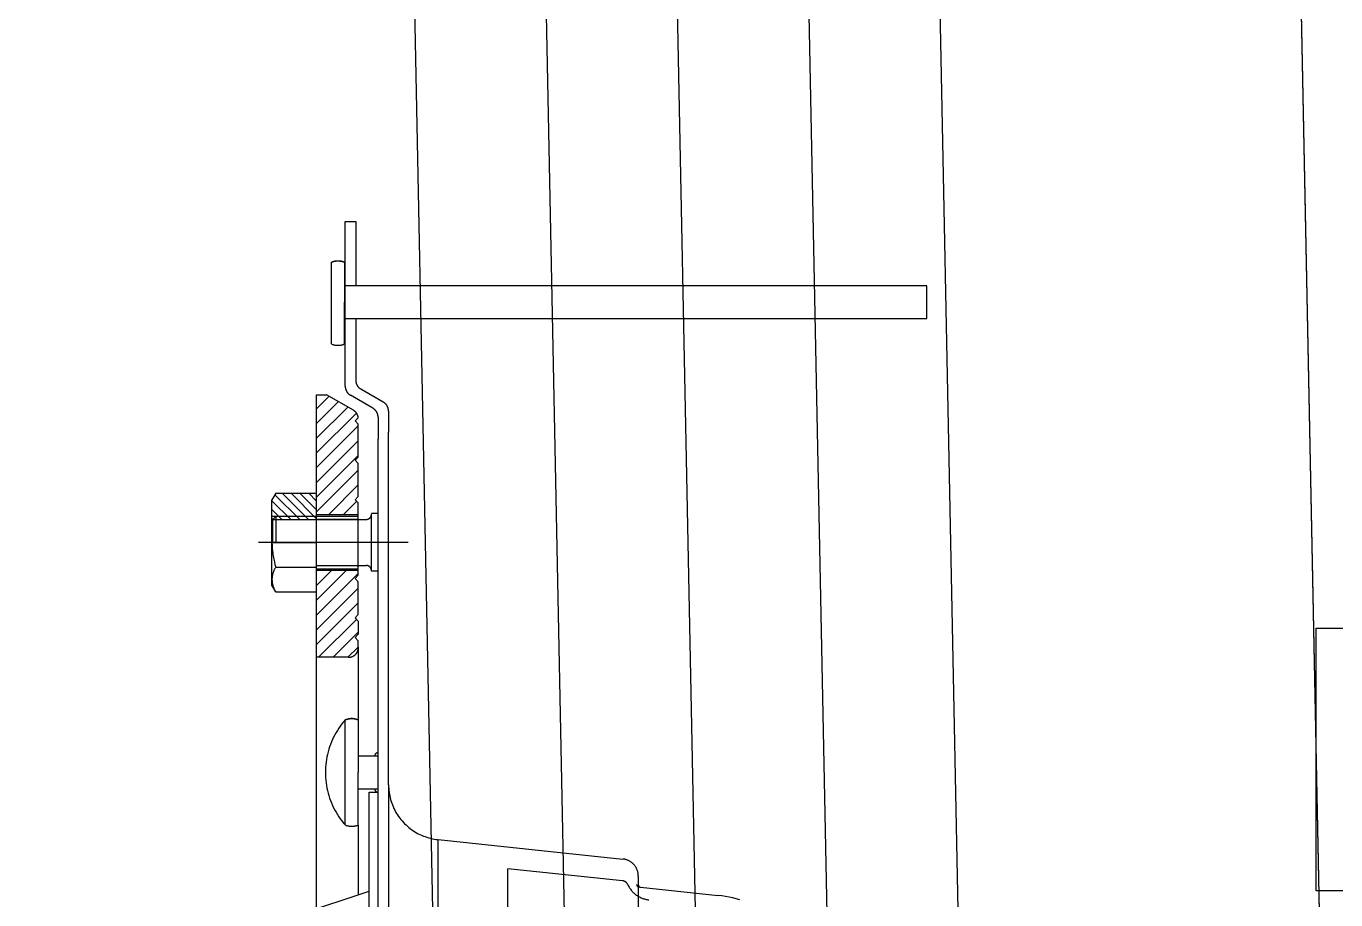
# Model space of a CAD drawing. Header units: centimetres. Extents: x 26569 to 160723, y -3143 to 14565.
# Drawn here: x 45813.77 to 45823.74, y 3231.83 to 3238.48 of the extents above; entities that cross this region are included whole.
import ezdxf

# ---------------------------------------------------------------- set-up
doc = ezdxf.new("R2010")
doc.units = ezdxf.units.CM
doc.header["$LTSCALE"] = 100
for name, color, linetype in [('A-ELEV-01', 255, 'Continuous'), ('A-WALL-INSL', 249, 'Continuous'), ('A-WALL-SNWPNL', 200, 'Continuous'), ('K_TRAPEZ ÇATI', 114, 'Continuous'), ('M-PIPE', 235, 'Continuous'), ('S-STEL', 3, 'Continuous')]:
    doc.layers.add(name, color=color, linetype=linetype)
doc.linetypes.add('BATTING', pattern='A,0.00254,-2.54,[134,ltypeshp.shx,S=2.54,R=0,X=-2.54,Y=0],-5.08,[134,ltypeshp.shx,S=2.54,R=180,X=2.54,Y=0],-2.54', length=10.16254)

# ---------------------------------------------------------------- blocks, each defined once
blk = doc.blocks.new('SYPHONKES')
at = {"linetype": 'ByBlock', "lineweight": -2}
for points in [[(12.99, 13.415), (11.259, 18.634)], [(18.307, 12.818), (18.307, 15.097)], [(17.556, 14.833), (17.657, 14.891)], [(17.932, 14.833), (17.922, 14.839), (17.912, 14.845), (17.902, 14.85), (17.892, 14.856), (17.882, 14.861), (17.872, 14.865), (17.861, 14.869), (17.85, 14.873), (17.839, 14.877), (17.828, 14.88), (17.817, 14.882), (17.806, 14.885), (17.795, 14.887), (17.784, 14.888), (17.772, 14.889), (17.761, 14.89), (17.75, 14.891), (17.738, 14.891), (17.727, 14.89), (17.715, 14.889), (17.704, 14.888), (17.693, 14.887), (17.682, 14.885), (17.67, 14.882), (17.659, 14.88), (17.648, 14.877), (17.638, 14.873), (17.627, 14.869), (17.616, 14.865), (17.606, 14.861), (17.595, 14.856), (17.585, 14.85), (17.575, 14.845), (17.566, 14.839), (17.556, 14.833)], [(17.556, 14.833), (17.556, 14.211)], [(17.657, 14.891), (18.957, 14.891)], [(18.307, 14.891), (18.264, 14.89), (18.222, 14.888), (18.18, 14.884), (18.138, 14.879), (18.096, 14.873), (18.054, 14.865), (18.013, 14.855), (17.972, 14.845), (17.932, 14.833)], [(17.932, 14.833), (17.932, 14.211)], [(18.307, 14.876), (18.657, 14.876)], [(18.307, 14.876), (18.307, 14.211)], [(18.307, 14.826), (18.707, 14.826)], [(18.657, 14.873), (18.674, 14.891)], [(18.657, 14.891), (18.657, 13.456)], [(18.657, 14.604), (18.943, 14.891)], [(18.657, 14.739), (18.809, 14.891)], [(18.657, 14.876), (18.707, 14.826)], [(18.657, 14.469), (19.034, 14.846)], [(18.707, 14.891), (18.707, 13.576)], [(19.057, 14.833), (18.957, 14.891)], [(19.057, 14.833), (19.057, 14.211)], [(18.657, 14.334), (19.057, 14.735)], [(18.668, 14.211), (19.057, 14.6)], [(18.802, 14.211), (19.057, 14.466)], [(12.723, 14.211), (16.557, 14.211)], [(16.557, 13.726), (16.557, 14.211)], [(16.557, 14.211), (20.557, 14.211)], [(17.135, 13.603), (16.557, 14.182)], [(17.387, 13.576), (16.752, 14.211)], [(17.612, 13.576), (16.977, 14.211)], [(17.836, 13.576), (17.201, 14.211)], [(17.882, 13.755), (17.426, 14.211)], [(17.882, 13.979), (17.65, 14.211)], [(17.882, 14.204), (17.875, 14.211)], [(17.882, 14.211), (17.882, 13.576)], [(17.907, 14.211), (17.907, 13.576)], [(17.957, 14.211), (17.957, 13.456)], [(18.657, 13.576), (18.657, 14.211)], [(18.732, 14.211), (18.732, 13.576)], [(19.408, 13.576), (18.773, 14.211)], [(18.937, 14.211), (19.057, 14.331)], [(19.632, 13.576), (18.997, 14.211)], [(19.857, 13.576), (19.222, 14.211)], [(20.081, 13.576), (19.446, 14.211)], [(20.278, 13.604), (19.671, 14.211)], [(20.37, 13.736), (19.895, 14.211)], [(20.452, 13.879), (20.12, 14.211)], [(20.534, 14.021), (20.344, 14.211)], [(20.557, 14.211), (20.557, 14.061)], [(14.803, 14.076), (14.763, 14.075), (14.724, 14.074), (14.684, 14.071), (14.645, 14.066), (14.605, 14.061), (14.566, 14.054), (14.527, 14.045), (14.489, 14.036), (14.45, 14.025), (14.413, 14.013), (14.375, 14), (14.338, 13.985), (14.302, 13.969), (14.266, 13.952), (14.231, 13.934), (14.196, 13.915), (14.162, 13.894), (14.129, 13.873), (14.096, 13.85), (14.064, 13.826), (14.033, 13.801), (14.003, 13.776)], [(15.603, 13.776), (15.573, 13.801), (15.542, 13.826), (15.51, 13.85), (15.477, 13.873), (15.444, 13.894), (15.41, 13.915), (15.375, 13.934), (15.34, 13.952), (15.304, 13.969), (15.268, 13.985), (15.231, 14), (15.193, 14.013), (15.156, 14.025), (15.117, 14.036), (15.079, 14.045), (15.04, 14.054), (15.001, 14.061), (14.961, 14.066), (14.922, 14.071), (14.882, 14.074), (14.843, 14.075), (14.803, 14.076)], [(19.183, 13.576), (18.732, 14.027)], [(20.32, 13.651), (20.557, 14.061)], [(21.33, 13.986), (21.326, 13.977), (21.323, 13.969), (21.321, 13.96), (21.318, 13.952), (21.316, 13.943), (21.314, 13.934), (21.313, 13.926), (21.311, 13.917), (21.311, 13.908), (21.31, 13.899), (21.31, 13.89), (21.31, 13.881), (21.31, 13.872), (21.311, 13.863), (21.311, 13.854), (21.313, 13.846), (21.314, 13.837), (21.316, 13.828), (21.318, 13.819), (21.321, 13.811), (21.323, 13.802), (21.326, 13.794), (21.33, 13.786)], [(21.33, 13.986), (22.574, 13.986)], [(22.571, 13.786), (22.574, 13.794), (22.577, 13.802), (22.58, 13.811), (22.582, 13.819), (22.584, 13.828), (22.586, 13.837), (22.588, 13.846), (22.589, 13.854), (22.59, 13.863), (22.591, 13.872), (22.591, 13.881), (22.591, 13.89), (22.591, 13.899), (22.59, 13.908), (22.589, 13.917), (22.588, 13.926), (22.586, 13.934), (22.584, 13.943), (22.582, 13.952), (22.58, 13.96), (22.577, 13.969), (22.574, 13.977), (22.571, 13.986)], [(22.574, 13.786), (22.577, 13.794), (22.58, 13.802), (22.583, 13.811), (22.585, 13.819), (22.587, 13.828), (22.589, 13.837), (22.591, 13.846), (22.592, 13.854), (22.593, 13.863), (22.593, 13.872), (22.594, 13.881), (22.594, 13.89), (22.593, 13.899), (22.593, 13.908), (22.592, 13.917), (22.591, 13.926), (22.589, 13.934), (22.587, 13.943), (22.585, 13.952), (22.583, 13.96), (22.58, 13.969), (22.577, 13.977), (22.574, 13.986)], [(14.003, 13.776), (14, 13.767), (13.997, 13.759), (13.994, 13.75), (13.992, 13.742), (13.989, 13.733), (13.988, 13.724), (13.986, 13.716), (13.985, 13.707), (13.984, 13.698), (13.983, 13.689), (13.983, 13.68), (13.983, 13.671), (13.983, 13.662), (13.984, 13.653), (13.985, 13.644), (13.986, 13.636), (13.988, 13.627), (13.989, 13.618), (13.992, 13.609), (13.994, 13.601), (13.997, 13.592), (14, 13.584), (14.003, 13.576)], [(14.003, 13.776), (15.603, 13.776)], [(15.6, 13.576), (15.604, 13.584), (15.607, 13.592), (15.609, 13.601), (15.612, 13.609), (15.614, 13.618), (15.616, 13.627), (15.617, 13.636), (15.618, 13.644), (15.619, 13.653), (15.62, 13.662), (15.62, 13.671), (15.62, 13.68), (15.62, 13.689), (15.619, 13.698), (15.618, 13.707), (15.617, 13.716), (15.616, 13.724), (15.614, 13.733), (15.612, 13.742), (15.609, 13.75), (15.607, 13.759), (15.604, 13.767), (15.6, 13.776)], [(15.603, 13.576), (15.606, 13.584), (15.609, 13.592), (15.612, 13.601), (15.614, 13.609), (15.617, 13.618), (15.618, 13.627), (15.62, 13.636), (15.621, 13.644), (15.622, 13.653), (15.623, 13.662), (15.623, 13.671), (15.623, 13.68), (15.623, 13.689), (15.622, 13.698), (15.621, 13.707), (15.62, 13.716), (15.618, 13.724), (15.617, 13.733), (15.614, 13.742), (15.612, 13.75), (15.609, 13.759), (15.606, 13.767), (15.603, 13.776)], [(16.938, 13.576), (16.557, 13.957)], [(18.933, 13.601), (18.732, 13.803)], [(20.688, 13.776), (20.682, 13.775), (20.677, 13.775), (20.672, 13.775), (20.666, 13.774), (20.661, 13.773), (20.656, 13.772), (20.65, 13.771), (20.645, 13.77), (20.64, 13.768), (20.635, 13.767), (20.63, 13.765), (20.625, 13.763), (20.62, 13.76), (20.615, 13.758), (20.61, 13.755), (20.606, 13.753), (20.601, 13.75), (20.596, 13.747), (20.592, 13.744), (20.588, 13.74), (20.584, 13.737), (20.58, 13.733), (20.576, 13.73), (20.572, 13.726), (20.568, 13.722), (20.565, 13.718), (20.561, 13.714), (20.558, 13.709), (20.555, 13.705), (20.552, 13.7), (20.549, 13.696)], [(20.688, 13.776), (23.196, 13.776)], [(21.33, 13.786), (21.966, 13.786)], [(21.716, 13.776), (21.716, 4.917)], [(22.574, 13.786), (21.966, 13.786)], [(22.216, 4.917), (22.216, 13.776)], [(23.196, 13.776), (23.196, 13.616)], [(14, 13.576), (12.934, 13.576)], [(14.003, 13.576), (14.803, 13.576)], [(14.553, 13.576), (14.553, 13.276)], [(15.603, 13.576), (14.803, 13.576)], [(15.053, 13.276), (15.053, 13.576)], [(16.714, 13.576), (15.6, 13.576)], [(16.714, 13.576), (16.557, 13.733)], [(16.557, 13.726), (16.557, 13.72), (16.557, 13.715), (16.558, 13.71), (16.558, 13.705), (16.559, 13.7), (16.56, 13.695), (16.561, 13.69), (16.562, 13.685), (16.564, 13.68), (16.565, 13.675), (16.567, 13.671), (16.569, 13.666), (16.571, 13.661), (16.574, 13.657), (16.576, 13.652), (16.579, 13.648), (16.581, 13.643), (16.584, 13.639), (16.587, 13.635), (16.59, 13.631), (16.594, 13.627), (16.597, 13.623), (16.601, 13.62), (16.604, 13.616), (16.608, 13.613), (16.612, 13.609), (16.616, 13.606), (16.62, 13.603), (16.625, 13.6), (16.629, 13.597), (16.633, 13.595), (16.638, 13.592), (16.642, 13.59), (16.647, 13.588), (16.652, 13.586), (16.657, 13.584), (16.661, 13.583), (16.666, 13.581), (16.671, 13.58), (16.676, 13.579), (16.681, 13.578), (16.686, 13.577), (16.691, 13.576), (16.697, 13.576), (16.702, 13.576), (16.707, 13.576)], [(16.707, 13.576), (16.808, 13.576)], [(16.808, 13.576), (16.858, 13.626)], [(16.808, 13.576), (16.858, 13.626)], [(16.858, 13.626), (16.908, 13.576)], [(17.108, 13.576), (16.908, 13.576)], [(17.108, 13.576), (17.158, 13.626)], [(17.158, 13.626), (17.208, 13.576)], [(17.208, 13.576), (17.708, 13.576)], [(17.708, 13.576), (17.758, 13.626)], [(17.758, 13.626), (17.808, 13.576)], [(17.808, 13.576), (17.907, 13.576)], [(17.907, 13.576), (18.707, 13.576)], [(18.707, 13.576), (18.908, 13.576)], [(18.734, 13.576), (18.732, 13.578)], [(18.908, 13.576), (18.958, 13.626)], [(18.958, 13.626), (19.008, 13.576)], [(19.008, 13.576), (19.508, 13.576)], [(19.508, 13.576), (19.558, 13.626)], [(19.558, 13.626), (19.608, 13.576)], [(19.608, 13.576), (20.108, 13.576)], [(20.108, 13.576), (20.158, 13.626)], [(20.158, 13.626), (20.207, 13.576)], [(20.207, 13.576), (20.212, 13.577), (20.217, 13.578), (20.222, 13.579), (20.227, 13.58), (20.232, 13.582), (20.237, 13.583), (20.242, 13.585), (20.247, 13.587), (20.252, 13.589), (20.256, 13.591), (20.261, 13.593), (20.266, 13.596), (20.27, 13.599), (20.274, 13.601), (20.279, 13.604), (20.283, 13.608), (20.287, 13.611), (20.291, 13.614), (20.295, 13.618), (20.298, 13.622), (20.302, 13.625), (20.305, 13.629), (20.308, 13.633), (20.312, 13.637), (20.315, 13.642), (20.317, 13.646), (20.32, 13.651)], [(20.353, 13.356), (20.549, 13.696)], [(20.78, 13.616), (20.775, 13.615), (20.769, 13.615), (20.764, 13.615), (20.759, 13.614), (20.753, 13.613), (20.748, 13.612), (20.743, 13.611), (20.738, 13.61), (20.732, 13.608), (20.727, 13.607), (20.722, 13.605), (20.717, 13.603), (20.712, 13.6), (20.707, 13.598), (20.703, 13.595), (20.698, 13.593), (20.693, 13.59), (20.689, 13.587), (20.684, 13.584), (20.68, 13.58), (20.676, 13.577), (20.672, 13.573), (20.668, 13.57), (20.664, 13.566), (20.661, 13.562), (20.657, 13.558), (20.654, 13.554), (20.65, 13.549), (20.647, 13.545), (20.644, 13.54), (20.642, 13.536)], [(21.716, 13.616), (20.78, 13.616)], [(23.196, 13.616), (22.216, 13.616)], [(0.002, 13.41), (14.502, 13.41)], [(13.134, 13.41), (13.194, 13.41)], [(14.502, 13.41), (14.502, 13.276)], [(17.867, 13.276), (17.867, 13.376)], [(17.867, 13.376), (17.877, 13.376)], [(17.877, 13.376), (17.88, 13.376), (17.882, 13.376), (17.885, 13.376), (17.888, 13.376), (17.89, 13.377), (17.893, 13.377), (17.896, 13.378), (17.898, 13.379), (17.901, 13.379), (17.904, 13.38), (17.906, 13.381), (17.909, 13.382), (17.911, 13.383), (17.914, 13.385), (17.916, 13.386), (17.918, 13.387), (17.921, 13.389), (17.923, 13.39), (17.925, 13.392), (17.927, 13.394), (17.929, 13.395), (17.931, 13.397), (17.933, 13.399), (17.935, 13.401), (17.937, 13.403), (17.939, 13.405), (17.941, 13.407), (17.942, 13.409), (17.944, 13.412), (17.945, 13.414), (17.947, 13.416), (17.948, 13.419), (17.949, 13.421), (17.95, 13.424), (17.951, 13.426), (17.952, 13.429), (17.953, 13.431), (17.954, 13.434), (17.955, 13.437), (17.955, 13.439), (17.956, 13.442), (17.956, 13.445), (17.956, 13.447), (17.957, 13.45), (17.957, 13.453), (17.957, 13.456)], [(17.877, 13.376), (18.737, 13.376)], [(18.657, 13.456), (18.657, 13.453), (18.657, 13.45), (18.657, 13.447), (18.658, 13.445), (18.658, 13.442), (18.658, 13.439), (18.659, 13.437), (18.66, 13.434), (18.661, 13.431), (18.661, 13.429), (18.662, 13.426), (18.663, 13.424), (18.665, 13.421), (18.666, 13.419), (18.667, 13.416), (18.668, 13.414), (18.67, 13.412), (18.671, 13.409), (18.673, 13.407), (18.675, 13.405), (18.676, 13.403), (18.678, 13.401), (18.68, 13.399), (18.682, 13.397), (18.684, 13.395), (18.686, 13.394), (18.688, 13.392), (18.691, 13.39), (18.693, 13.389), (18.695, 13.387), (18.698, 13.386), (18.7, 13.385), (18.702, 13.383), (18.705, 13.382), (18.707, 13.381), (18.71, 13.38), (18.713, 13.379), (18.715, 13.379), (18.718, 13.378), (18.721, 13.377), (18.723, 13.377), (18.726, 13.376), (18.729, 13.376), (18.731, 13.376), (18.734, 13.376), (18.737, 13.376)], [(18.737, 13.376), (18.743, 13.376)], [(18.747, 13.276), (18.747, 13.376)], [(20.445, 13.196), (20.642, 13.536)], [(-20.214, 13.276), (19.882, 13.276)], [(0.002, 13.276), (14.502, 13.276)], [(14.553, 13.327), (14.551, 13.327), (14.55, 13.327), (14.548, 13.326), (14.546, 13.326), (14.544, 13.326), (14.543, 13.326), (14.541, 13.325), (14.539, 13.325), (14.538, 13.324), (14.536, 13.324), (14.534, 13.323), (14.533, 13.322), (14.531, 13.322), (14.53, 13.321), (14.528, 13.32), (14.526, 13.319), (14.525, 13.318), (14.524, 13.317), (14.522, 13.316), (14.521, 13.315), (14.519, 13.314), (14.518, 13.313), (14.517, 13.312), (14.516, 13.31), (14.515, 13.309), (14.513, 13.308), (14.512, 13.306), (14.511, 13.305), (14.51, 13.304), (14.509, 13.302), (14.508, 13.301), (14.508, 13.299), (14.507, 13.298), (14.506, 13.296), (14.505, 13.294), (14.505, 13.293), (14.504, 13.291), (14.504, 13.289), (14.503, 13.288), (14.503, 13.286), (14.503, 13.284), (14.502, 13.283), (14.502, 13.281), (14.502, 13.279), (14.502, 13.277), (14.502, 13.276)], [(15.104, 13.276), (15.104, 13.277), (15.104, 13.279), (15.104, 13.281), (15.104, 13.283), (15.103, 13.284), (15.103, 13.286), (15.103, 13.288), (15.102, 13.289), (15.102, 13.291), (15.101, 13.293), (15.1, 13.294), (15.1, 13.296), (15.099, 13.298), (15.098, 13.299), (15.097, 13.301), (15.097, 13.302), (15.096, 13.304), (15.095, 13.305), (15.094, 13.306), (15.093, 13.308), (15.091, 13.309), (15.09, 13.31), (15.089, 13.312), (15.088, 13.313), (15.087, 13.314), (15.085, 13.315), (15.084, 13.316), (15.082, 13.317), (15.081, 13.318), (15.08, 13.319), (15.078, 13.32), (15.076, 13.321), (15.075, 13.322), (15.073, 13.322), (15.072, 13.323), (15.07, 13.324), (15.068, 13.324), (15.067, 13.325), (15.065, 13.325), (15.063, 13.326), (15.062, 13.326), (15.06, 13.326), (15.058, 13.326), (15.056, 13.327), (15.055, 13.327), (15.053, 13.327)], [(20.214, 13.276), (19.882, 13.276)], [(20.214, 13.276), (20.22, 13.276), (20.225, 13.276), (20.231, 13.276), (20.236, 13.277), (20.241, 13.278), (20.247, 13.279), (20.252, 13.28), (20.257, 13.281), (20.262, 13.283), (20.267, 13.285), (20.273, 13.286), (20.278, 13.289), (20.282, 13.291), (20.287, 13.293), (20.292, 13.296), (20.297, 13.298), (20.301, 13.301), (20.306, 13.304), (20.31, 13.307), (20.314, 13.311), (20.319, 13.314), (20.323, 13.318), (20.327, 13.321), (20.33, 13.325), (20.334, 13.329), (20.338, 13.333), (20.341, 13.338), (20.344, 13.342), (20.347, 13.346), (20.35, 13.351), (20.353, 13.356)], [(20.307, 13.116), (20.312, 13.116), (20.318, 13.116), (20.323, 13.116), (20.328, 13.117), (20.334, 13.118), (20.339, 13.119), (20.344, 13.12), (20.35, 13.121), (20.355, 13.123), (20.36, 13.125), (20.365, 13.126), (20.37, 13.129), (20.375, 13.131), (20.38, 13.133), (20.384, 13.136), (20.389, 13.138), (20.394, 13.141), (20.398, 13.144), (20.403, 13.147), (20.407, 13.151), (20.411, 13.154), (20.415, 13.158), (20.419, 13.161), (20.423, 13.165), (20.426, 13.169), (20.43, 13.173), (20.433, 13.178), (20.437, 13.182), (20.44, 13.186), (20.443, 13.191), (20.445, 13.196)], [(14.612, 13.115), (-19.986, 13.116)], [(14.616, 13.115), (14.588, 13.115), (14.559, 13.113), (14.53, 13.111), (14.502, 13.108), (14.474, 13.103), (14.445, 13.098), (14.418, 13.092), (14.39, 13.084), (14.362, 13.076), (14.335, 13.067), (14.308, 13.057), (14.282, 13.046), (14.256, 13.034), (14.23, 13.021), (14.205, 13.008), (14.18, 12.993), (14.156, 12.978), (14.132, 12.962), (14.109, 12.945), (14.086, 12.927), (14.064, 12.909), (14.043, 12.89), (14.022, 12.87), (14.003, 12.849), (13.983, 12.828), (13.965, 12.806), (13.947, 12.784), (13.93, 12.76), (13.914, 12.737), (13.899, 12.713), (13.884, 12.688), (13.87, 12.663), (13.858, 12.637), (13.846, 12.611), (13.835, 12.584), (13.825, 12.558), (13.815, 12.53), (13.807, 12.503), (13.8, 12.475), (13.793, 12.447), (13.788, 12.419), (13.784, 12.391), (13.78, 12.362)], [(14.612, 13.115), (19.986, 13.116)], [(20.307, 13.116), (19.986, 13.116)], [(-13.776, 12.362), (13.78, 12.362)], [(13.78, 12.362), (13.484, 9.545)], [(12.582, 11.301), (13.336, 11.301)], [(13.152, 9.552), (13.336, 11.301)], [(13.095, 9.471), (13.082, 9.465), (13.07, 9.459), (13.058, 9.452), (13.046, 9.445), (13.034, 9.437), (13.023, 9.429), (13.012, 9.421), (13.002, 9.412), (12.991, 9.403), (12.981, 9.393), (12.971, 9.383), (12.962, 9.373), (12.953, 9.363), (12.944, 9.352), (12.936, 9.341), (12.928, 9.33), (12.921, 9.318), (12.914, 9.306), (12.907, 9.294), (12.901, 9.282), (12.895, 9.269), (12.89, 9.256), (12.885, 9.243), (12.88, 9.23), (12.876, 9.217), (12.873, 9.204), (12.869, 9.19), (12.867, 9.177), (12.865, 9.163), (12.863, 9.149)], [(13.095, 9.471), (13.098, 9.473), (13.101, 9.474), (13.104, 9.476), (13.107, 9.478), (13.11, 9.48), (13.112, 9.482), (13.115, 9.484), (13.118, 9.486), (13.12, 9.488), (13.123, 9.491), (13.125, 9.493), (13.128, 9.496), (13.13, 9.498), (13.132, 9.501), (13.134, 9.504), (13.136, 9.507), (13.138, 9.509), (13.14, 9.512), (13.141, 9.515), (13.143, 9.519), (13.144, 9.522), (13.146, 9.525), (13.147, 9.528), (13.148, 9.531), (13.149, 9.535), (13.15, 9.538), (13.151, 9.541), (13.152, 9.545), (13.152, 9.548), (13.152, 9.552)], [(13.225, 9.312), (13.234, 9.312), (13.243, 9.312), (13.252, 9.313), (13.261, 9.314), (13.269, 9.315), (13.278, 9.317), (13.287, 9.319), (13.295, 9.321), (13.304, 9.324), (13.312, 9.327), (13.321, 9.33), (13.329, 9.333), (13.337, 9.337), (13.345, 9.341), (13.353, 9.345), (13.36, 9.349), (13.368, 9.354), (13.375, 9.359), (13.382, 9.364), (13.389, 9.37), (13.396, 9.376), (13.403, 9.381), (13.409, 9.388), (13.415, 9.394), (13.421, 9.401), (13.427, 9.407), (13.432, 9.414), (13.438, 9.421), (13.443, 9.429), (13.447, 9.436), (13.452, 9.444), (13.456, 9.452), (13.46, 9.46), (13.464, 9.468), (13.467, 9.476), (13.47, 9.484), (13.473, 9.493), (13.476, 9.501), (13.478, 9.51), (13.48, 9.518), (13.482, 9.527), (13.483, 9.536), (13.484, 9.545)], [(13.225, 9.312), (-13.221, 9.312)], [(13.055, 9.276), (12.931, 8.097)], [(13.095, 9.337), (13.094, 9.337), (13.093, 9.337), (13.091, 9.337), (13.09, 9.336), (13.088, 9.336), (13.087, 9.336), (13.086, 9.336), (13.084, 9.335), (13.083, 9.335), (13.082, 9.334), (13.081, 9.334), (13.079, 9.333), (13.078, 9.333), (13.077, 9.332), (13.076, 9.332), (13.074, 9.331), (13.073, 9.33), (13.072, 9.329), (13.071, 9.329), (13.07, 9.328), (13.069, 9.327), (13.068, 9.326), (13.067, 9.325), (13.066, 9.324), (13.065, 9.323), (13.064, 9.322), (13.063, 9.321), (13.063, 9.32), (13.062, 9.319), (13.061, 9.318), (13.06, 9.316), (13.06, 9.315), (13.059, 9.314), (13.059, 9.313), (13.058, 9.311), (13.058, 9.31), (13.057, 9.309), (13.057, 9.308), (13.056, 9.306), (13.056, 9.305), (13.056, 9.304), (13.056, 9.302), (13.055, 9.301)], [(13.095, 9.312), (13.094, 9.312), (13.093, 9.312), (13.091, 9.311), (13.09, 9.311), (13.088, 9.311), (13.087, 9.311), (13.086, 9.31), (13.084, 9.31), (13.083, 9.31), (13.082, 9.309), (13.081, 9.309), (13.079, 9.308), (13.078, 9.308), (13.077, 9.307), (13.076, 9.306), (13.074, 9.306), (13.073, 9.305), (13.072, 9.304), (13.071, 9.303), (13.07, 9.303), (13.069, 9.302), (13.068, 9.301), (13.067, 9.3), (13.066, 9.299), (13.065, 9.298), (13.064, 9.297), (13.063, 9.296), (13.063, 9.295), (13.062, 9.294), (13.061, 9.292), (13.06, 9.291), (13.06, 9.29), (13.059, 9.289), (13.059, 9.288), (13.058, 9.286), (13.058, 9.285), (13.057, 9.284), (13.057, 9.282), (13.056, 9.281), (13.056, 9.28), (13.056, 9.278), (13.056, 9.277), (13.055, 9.276)], [(12.862, 7.765), (12.878, 7.819), (12.892, 7.874), (12.905, 7.929), (12.916, 7.985), (12.924, 8.041), (12.931, 8.097)], [(21.716, 4.917), (22.216, 4.917)]]:
    blk.add_lwpolyline(points, dxfattribs=at)
blk = doc.blocks.new('A$Ccc9a2781')
at = {"xscale": 10, "yscale": 10, "zscale": 10}
blk.add_blockref('SYPHONKES', (747.5, 1045.77, -5331.08), dxfattribs=at)

msp = doc.modelspace()

# ---------------------------------------------------------------- linework, layer by layer
at = {"layer": 'A-ELEV-01'}
msp.add_lwpolyline([(45822.7585, 3274.5795), (45823.7421, 3225.3993)], dxfattribs=at)
at = {"layer": 'A-WALL-INSL'}
for points in [[(45815.9407, 3277.8995), (45816.9907, 3225.3995)], [(45817.9411, 3277.8995), (45818.9911, 3225.3995)]]:
    msp.add_lwpolyline(points, dxfattribs=at)
at = {"layer": 'A-WALL-INSL', "linetype": 'BATTING', "ltscale": 0.002}
for points in [[(45816.9409, 3277.8995), (45817.9913, 3225.3796)], [(45818.9413, 3277.8995), (45819.9917, 3225.3798)]]:
    msp.add_lwpolyline(points, dxfattribs=at)
at = {"layer": 'A-WALL-SNWPNL', "ltscale": 100}
msp.add_lwpolyline([(45819.9415, 3277.8995), (45820.9915, 3225.3998)], dxfattribs=at)
at = {"layer": 'K_TRAPEZ ÇATI', "ltscale": 100}
msp.add_lwpolyline([(45822.6921, 3277.8995), (45823.7421, 3225.3998)], dxfattribs=at)
at = {"layer": 'S-STEL'}
msp.add_lwpolyline([(45828.5921, 3233.8993), (45828.5921, 3231.8993), (45823.5921, 3231.8993), (45823.5921, 3233.8993)], close=True, dxfattribs=at)

# ---------------------------------------------------------------- block references
at = {"layer": 'M-PIPE', "lineweight": 35, "xscale": 0.05, "yscale": 0.05, "zscale": 0.05, "rotation": 90}
msp.add_blockref('A$Ccc9a2781', (45875.3744, 3188.0245, 266.5542), dxfattribs=at)

doc.saveas('drawing.dxf')
